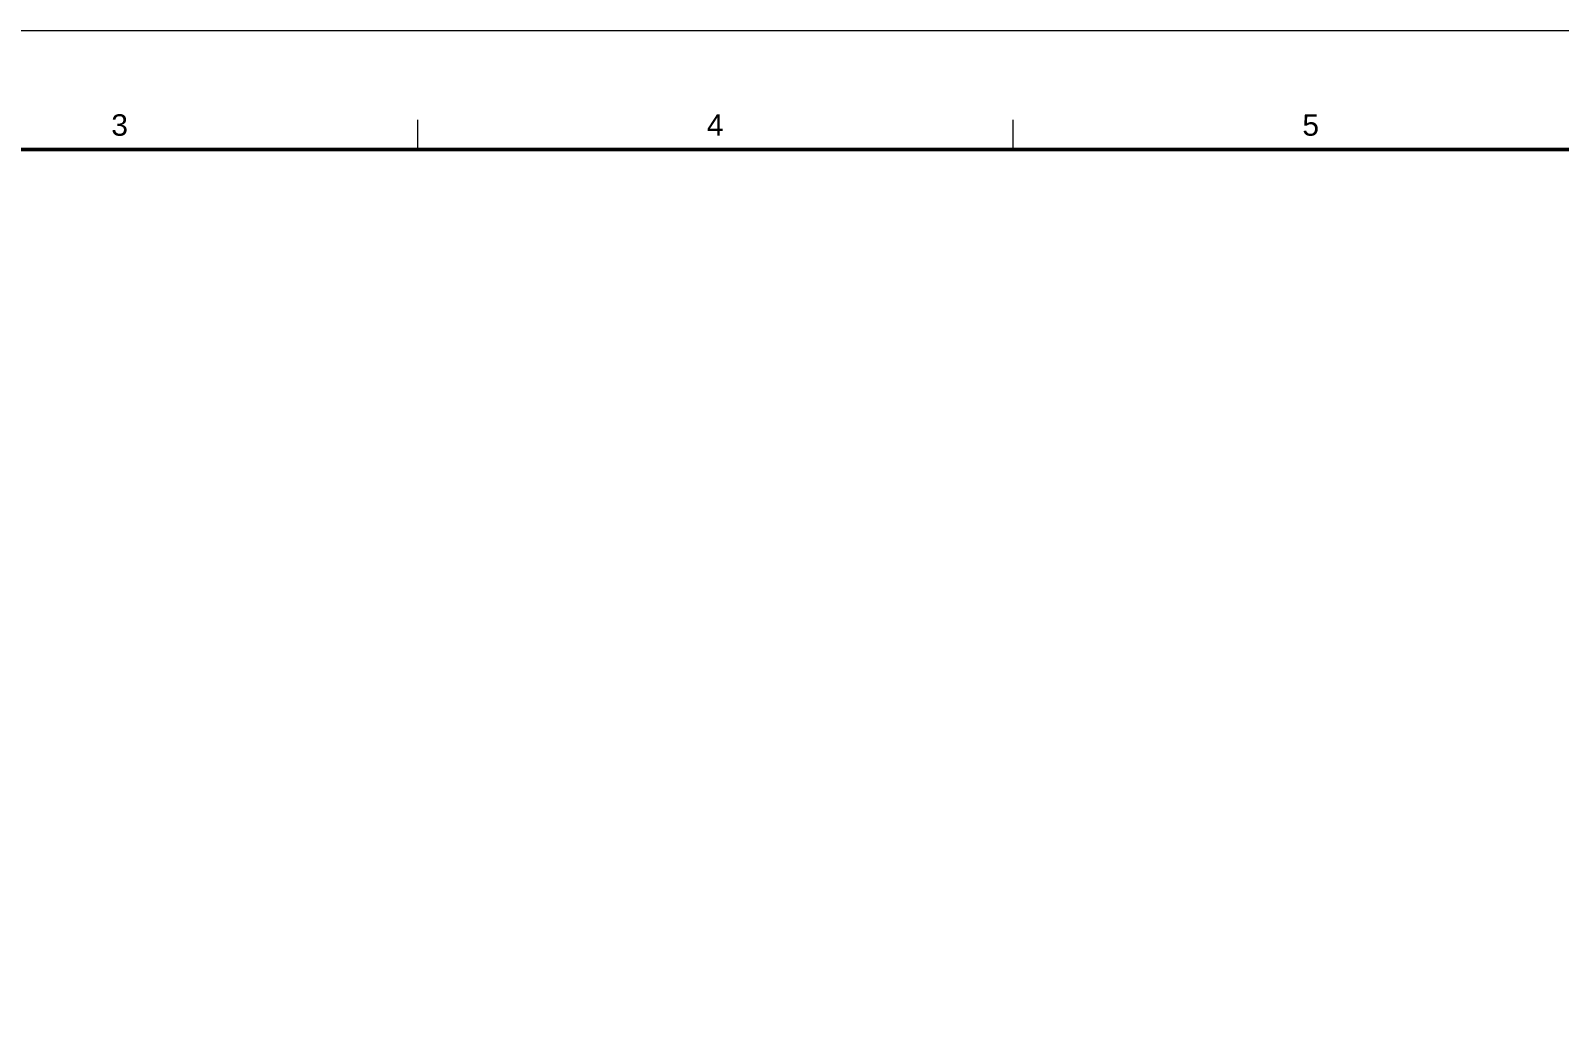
# Model space of a CAD drawing. Header units: millimetres. Extents: x -319 to 522, y -48 to 546.
# Drawn here: x -191.5 to -63.1, y 463.6 to 546.4 of the extents above; entities that cross this region are included whole.
import ezdxf
from ezdxf.enums import TextEntityAlignment as Align

# ---------------------------------------------------------------- set-up
doc = ezdxf.new("R2010")
doc.units = ezdxf.units.MM
doc.header["$LTSCALE"] = 2
doc.layers.get('0').update_dxf_attribs({"color": 2, "true_color": 0xffff00})
for name, color, linetype, lineweight, true_color in [('010', 178, 'Continuous', 9, 0x000000), ('018', 178, 'Continuous', 18, 0x000000), ('050', 178, 'Continuous', 50, 0x000000)]:
    doc.layers.add(name, color=color, linetype=linetype, lineweight=lineweight, true_color=true_color)
doc.layers.add('G-ANNO-TEXT', color=178, linetype='Continuous', true_color=0x000000)
doc.styles.add('textstyle26', font='')
doc.styles.add('textstyle28', font='')
doc.styles.add('textstyle30', font='')
doc.styles.get('textstyle26').set_extended_font_data('Arial [Mono]')
doc.styles.get('textstyle28').set_extended_font_data('Arial [Mono]')
doc.styles.get('textstyle30').set_extended_font_data('Arial [Mono]')

# ---------------------------------------------------------------- blocks, each defined once
blk = doc.blocks.new('title_block')
at = {"layer": '010', "color": 7, "true_color": 0xffffff}
blk.add_lwpolyline([(0, 594), (0, 0), (-841, 0), (-841, 594)], close=True, dxfattribs=at)
at = {"layer": '018', "color": 7, "true_color": 0xffffff}
for points in [[(-681, 586.5), (-681, 584)], [(-631, 586.5), (-631, 584)]]:
    blk.add_lwpolyline(points, dxfattribs=at)
at = {"layer": '050', "color": 7, "true_color": 0xffffff}
blk.add_lwpolyline([(-10, 584), (-10, 10), (-831, 10), (-831, 584)], close=True, dxfattribs=at)
at = {"layer": 'G-ANNO-TEXT'}
for s, style, p in [('3', 'textstyle30', (-706, 586.07)), ('4', 'textstyle28', (-656, 586.07)), ('5', 'textstyle26', (-606, 586.07))]:
    blk.add_text(s, height=1.8, dxfattribs=dict(at, style=style)).set_placement(p, align=Align.MIDDLE_CENTER)

msp = doc.modelspace()

# ---------------------------------------------------------------- block references
msp.add_blockref('title_block', (522.02, -47.57))

doc.saveas('drawing.dxf')
